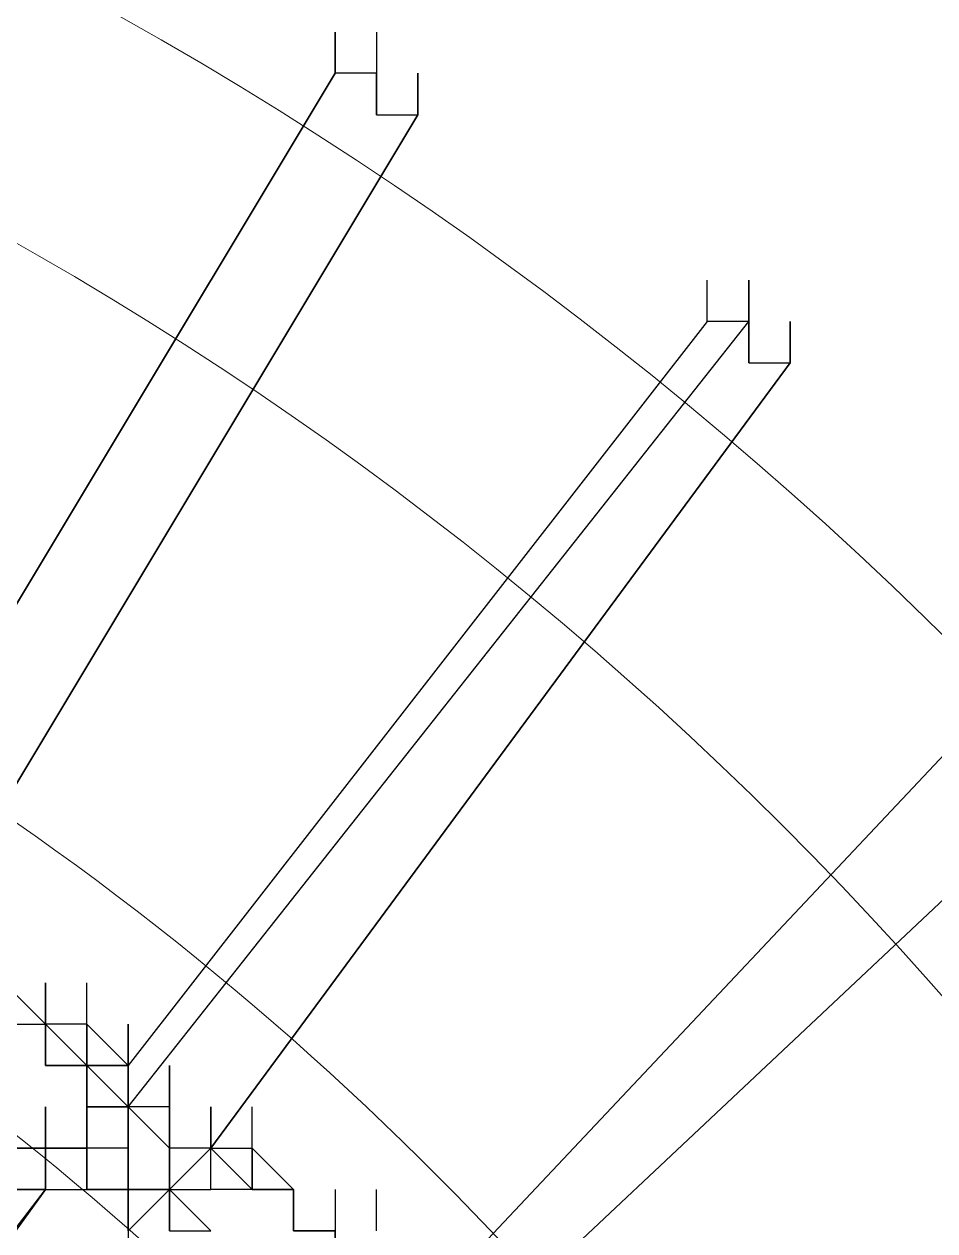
# Model space of a CAD drawing. Header units: inches. Extents: x 3324238 to 135265466, y -1036581 to 20094598.
# Drawn here: x 3353514.758 to 3353516.532, y -519250.382 to -519248.03 of the extents above; entities that cross this region are included whole.
import ezdxf

# ---------------------------------------------------------------- set-up
doc = ezdxf.new("R2010")
doc.units = ezdxf.units.IN
doc.header["$MEASUREMENT"] = 0
doc.layers.add('PDF_Geometry', color=7, linetype='Continuous')

msp = doc.modelspace()

# ---------------------------------------------------------------- linework, layer by layer
at = {"layer": 'PDF_Geometry', "color": 32, "lineweight": 13, "true_color": 0xdd6e00}
for points in [[(3353522.7765, -519332.0817), (3353522.7765, -519254.4915, 1.00015), (3353499.8943, -519254.4915)], [(3353517.2977, -519332.0817), (3353517.2977, -519254.4915, 1.002038), (3353505.3731, -519254.4915), (3353505.3731, -519332.0817)], [(3353516.8143, -519332.0817), (3353516.8143, -519254.4915, 1.000988), (3353505.8566, -519254.4915), (3353505.8566, -519332.0817)]]:
    msp.add_lwpolyline(points, format="xyb", dxfattribs=at)
at = {"layer": 'PDF_Geometry', "lineweight": 25}
for points in [[(3353515.364, -519248.1264), (3353515.364, -519248.0458)], [(3353515.4446, -519248.0458), (3353515.4446, -519248.1263), (3353515.364, -519248.1263), (3353515.364, -519248.0458)], [(3353515.364, -519248.1264), (3353515.364, -519248.0458)], [(3353514.3971, -519249.7378), (3353515.364, -519248.1263), (3353514.3971, -519249.7378)], [(3353515.5251, -519248.2069), (3353515.5251, -519248.1264)], [(3353514.4777, -519250.0601), (3353514.4777, -519249.9795), (3353514.4777, -519249.8989), (3353514.5583, -519249.8989), (3353514.5583, -519249.8184), (3353514.5583, -519249.7378), (3353514.5583, -519249.8184), (3353515.5251, -519248.2069)], [(3353515.4446, -519248.2069), (3353515.5251, -519248.2069), (3353514.5583, -519249.8184)], [(3353514.9611, -519250.3018), (3353515.0417, -519250.3018), (3353515.0417, -519250.2212), (3353515.0417, -519250.1406), (3353515.0417, -519250.0601), (3353515.0417, -519250.1406), (3353515.0417, -519250.2212), (3353515.0417, -519250.3018), (3353515.0417, -519250.2212), (3353515.0417, -519250.1406), (3353514.9611, -519250.1406), (3353514.9611, -519250.2212), (3353514.9611, -519250.3018), (3353514.9611, -519250.2212), (3353514.9611, -519250.3018), (3353514.9611, -519250.3824), (3353514.9611, -519250.3018), (3353514.9611, -519250.2212), (3353514.8806, -519250.2212), (3353514.8806, -519250.3018), (3353514.8806, -519250.2212), (3353514.8806, -519250.1406), (3353514.8806, -519250.0601), (3353514.8806, -519249.9795), (3353514.9611, -519250.0601), (3353514.9611, -519249.9795), (3353514.9611, -519250.0601), (3353514.8806, -519250.0601), (3353514.9611, -519250.1406), (3353516.1697, -519248.6098), (3353516.1697, -519248.5292)], [(3353516.1697, -519248.5292), (3353516.1697, -519248.6098), (3353516.0891, -519248.6098), (3353514.9611, -519250.0601), (3353514.9611, -519250.1406), (3353514.9611, -519250.0601), (3353514.9611, -519250.1406), (3353514.9611, -519250.0601), (3353514.9611, -519249.9795), (3353514.9611, -519250.0601), (3353514.9611, -519249.9795), (3353514.9611, -519250.0601), (3353514.9611, -519249.9795)], [(3353516.0891, -519248.6098), (3353516.0891, -519248.5292)], [(3353516.0891, -519248.6098), (3353516.0891, -519248.5292)], [(3353516.1697, -519248.6098), (3353516.1697, -519248.5292)], [(3353516.1697, -519248.6903), (3353516.2503, -519248.6903), (3353516.2503, -519248.6098), (3353516.2503, -519248.6903), (3353516.2503, -519248.6098), (3353516.2503, -519248.6903), (3353515.1223, -519250.2212), (3353515.1223, -519250.1406), (3353515.1223, -519250.2212), (3353515.1223, -519250.1406), (3353515.1223, -519250.2212), (3353515.1223, -519250.1406), (3353515.1223, -519250.2212), (3353515.0417, -519250.2212), (3353515.0417, -519250.1406), (3353515.0417, -519250.2212), (3353515.0417, -519250.1406), (3353515.0417, -519250.2212), (3353515.0417, -519250.3018), (3353515.0417, -519250.2212), (3353515.0417, -519250.3018), (3353515.0417, -519250.2212), (3353515.0417, -519250.3018), (3353515.0417, -519250.2212), (3353515.0417, -519250.3018), (3353515.0417, -519250.2212), (3353515.0417, -519250.3018), (3353515.1223, -519250.3018), (3353515.1223, -519250.2212), (3353515.2028, -519250.2212)], [(3353515.0417, -519250.2212), (3353515.0417, -519250.3018), (3353515.0417, -519250.2212), (3353515.0417, -519250.3018), (3353515.0417, -519250.2212), (3353515.0417, -519250.3018), (3353515.0417, -519250.2212), (3353515.0417, -519250.3018), (3353515.0417, -519250.2212), (3353515.0417, -519250.3018), (3353515.1223, -519250.3018), (3353515.1223, -519250.2212), (3353515.1223, -519250.1406), (3353515.1223, -519250.2212), (3353516.2503, -519248.6904)], [(3353515.5251, -519250.5435), (3353516.8143, -519249.1738), (3353515.5251, -519250.5435)], [(3353515.5251, -519250.4629), (3353515.5251, -519250.5435), (3353515.5251, -519250.6241), (3353515.5251, -519250.5435), (3353515.5251, -519250.6241), (3353515.5251, -519250.7046), (3353515.5251, -519250.7852), (3353515.5251, -519250.7046), (3353515.5251, -519250.6241), (3353515.6057, -519250.6241), (3353515.6057, -519250.5435), (3353515.6057, -519250.6241), (3353515.6057, -519250.5435), (3353515.6057, -519250.6241), (3353516.9754, -519249.3349)], [(3353516.9754, -519249.3349), (3353515.6057, -519250.6241)], [(3353514.7194, -519250.2212), (3353514.8, -519250.2212), (3353514.8, -519250.3018), (3353514.8, -519250.2212), (3353514.7194, -519250.2212), (3353514.8, -519250.2212), (3353514.8, -519250.3018), (3353514.8, -519250.2212), (3353514.8806, -519250.2212), (3353514.8806, -519250.1406), (3353514.8806, -519250.0601), (3353514.8806, -519250.1406), (3353514.8806, -519250.0601), (3353514.8806, -519249.9795), (3353514.8, -519249.9795), (3353514.8, -519249.8989), (3353514.8, -519249.9795), (3353514.8, -519249.8989), (3353514.8, -519249.9795), (3353514.8, -519249.8989), (3353514.8, -519249.9795), (3353514.8806, -519250.0601), (3353514.8806, -519250.1406), (3353514.8806, -519250.2212), (3353514.8806, -519250.1406), (3353514.8806, -519250.2212), (3353514.8806, -519250.1406), (3353514.8806, -519250.2212), (3353514.8806, -519250.1406), (3353514.8806, -519250.2212), (3353514.8806, -519250.3018), (3353514.8806, -519250.2212), (3353514.8806, -519250.1406), (3353514.8806, -519250.2212), (3353514.8806, -519250.1406), (3353514.8806, -519250.2212), (3353514.8806, -519250.3018), (3353514.8806, -519250.2212)], [(3353515.0417, -519250.3018), (3353515.0417, -519250.2212), (3353514.9611, -519250.1406), (3353514.9611, -519250.0601), (3353514.9611, -519250.1406), (3353514.9611, -519250.0601), (3353514.8806, -519249.9795), (3353514.8806, -519250.0601), (3353514.9611, -519250.0601), (3353514.8806, -519249.9795), (3353514.8, -519249.9795), (3353514.8, -519249.8989), (3353514.8, -519249.9795), (3353514.8, -519249.8989)], [(3353514.8, -519249.9795), (3353514.8806, -519250.0601), (3353514.8806, -519249.9795), (3353514.8806, -519250.0601), (3353514.8806, -519249.9795), (3353514.8806, -519249.8989)], [(3353514.8, -519249.9795), (3353514.8, -519249.8989)], [(3353514.8, -519249.9795), (3353514.8, -519249.8989)], [(3353514.8, -519250.0601), (3353514.8, -519249.9795), (3353514.8, -519250.0601)], [(3353514.8806, -519250.0601), (3353514.8806, -519249.9795)], [(3353514.8806, -519250.0601), (3353514.8806, -519249.9795)], [(3353514.8806, -519250.0601), (3353514.8806, -519249.9795)], [(3353514.9611, -519250.3018), (3353514.9611, -519250.2212), (3353514.9611, -519250.3018), (3353514.9611, -519250.2212), (3353514.9611, -519250.3018), (3353514.9611, -519250.2212), (3353514.9611, -519250.3018), (3353514.9611, -519250.3824), (3353514.9611, -519250.3018), (3353514.9611, -519250.2212), (3353514.9611, -519250.3018), (3353514.9611, -519250.2212), (3353514.9611, -519250.3018), (3353514.9611, -519250.3824), (3353514.9611, -519250.3018), (3353514.9611, -519250.3824), (3353514.9611, -519250.3018), (3353515.0417, -519250.3018), (3353514.9611, -519250.3018), (3353514.9611, -519250.2212), (3353514.9611, -519250.3018), (3353514.9611, -519250.2212), (3353514.9611, -519250.1406), (3353514.9611, -519250.2212), (3353514.9611, -519250.3018), (3353514.9611, -519250.2212), (3353514.9611, -519250.3018), (3353514.9611, -519250.2212), (3353514.9611, -519250.1406), (3353514.9611, -519250.0601), (3353514.9611, -519249.9795)], [(3353515.1223, -519250.1406), (3353515.1223, -519250.2212), (3353515.1223, -519250.1406), (3353515.1223, -519250.2212), (3353515.0417, -519250.2212), (3353515.0417, -519250.1406), (3353515.0417, -519250.2212), (3353515.0417, -519250.1406), (3353514.9611, -519250.1406), (3353514.9611, -519250.0601), (3353514.9611, -519250.1406), (3353514.9611, -519250.2212), (3353514.8806, -519250.2212), (3353514.8806, -519250.1406), (3353514.8806, -519250.2212), (3353514.8, -519250.2212), (3353514.8, -519250.3018), (3353514.8, -519250.2212), (3353514.8, -519250.3018), (3353514.8, -519250.2212), (3353514.8, -519250.3018), (3353514.8, -519250.2212), (3353514.8, -519250.1406), (3353514.8, -519250.2212), (3353514.8, -519250.1406), (3353514.8, -519250.2212), (3353514.7194, -519250.2212)], [(3353514.8806, -519250.0601), (3353514.8, -519250.0601), (3353514.8806, -519250.0601)], [(3353514.8806, -519250.1406), (3353514.8806, -519250.0601), (3353514.8806, -519250.1406)], [(3353514.8806, -519250.1406), (3353514.8806, -519250.2212), (3353514.8806, -519250.1406), (3353514.8806, -519250.0601)], [(3353514.9611, -519250.1406), (3353514.9611, -519250.0601)], [(3353514.9611, -519250.2212), (3353514.9611, -519250.1406), (3353514.9611, -519250.0601)], [(3353514.9611, -519250.1406), (3353514.9611, -519250.0601)], [(3353515.0417, -519250.1406), (3353515.0417, -519250.0601)], [(3353515.0417, -519250.2212), (3353515.0417, -519250.1406), (3353515.0417, -519250.0601)], [(3353514.8, -519250.2212), (3353514.8, -519250.1406)], [(3353514.8806, -519250.2212), (3353514.8806, -519250.1406)], [(3353514.8806, -519250.2212), (3353514.8806, -519250.1406)], [(3353514.8806, -519250.2212), (3353514.8806, -519250.1406)], [(3353514.8806, -519250.1406), (3353514.9611, -519250.1406)], [(3353514.8806, -519250.1406), (3353514.8806, -519250.2212)], [(3353514.8806, -519250.2212), (3353514.8806, -519250.1406)], [(3353514.8806, -519250.2212), (3353514.8806, -519250.1406)], [(3353514.8806, -519250.2212), (3353514.8806, -519250.1406)], [(3353514.8806, -519250.2212), (3353514.8806, -519250.1406)], [(3353514.8806, -519250.2212), (3353514.8806, -519250.1406)], [(3353514.8806, -519250.2212), (3353514.8806, -519250.1406)], [(3353514.8806, -519250.2212), (3353514.8806, -519250.1406)], [(3353514.8806, -519250.2212), (3353514.8806, -519250.1406)], [(3353514.8806, -519250.1406), (3353514.8806, -519250.2212), (3353514.8806, -519250.1406)], [(3353514.9611, -519250.1406), (3353514.8806, -519250.1406)], [(3353514.8806, -519250.2212), (3353514.8806, -519250.1406)], [(3353514.8806, -519250.2212), (3353514.8806, -519250.1406)], [(3353514.8806, -519250.3018), (3353514.8806, -519250.2212), (3353514.8806, -519250.1406)], [(3353514.8806, -519250.2212), (3353514.8806, -519250.1406)], [(3353514.8806, -519250.1406), (3353514.8806, -519250.2212)], [(3353514.8806, -519250.2212), (3353514.8806, -519250.1406)], [(3353514.8806, -519250.2212), (3353514.8806, -519250.1406)], [(3353514.8806, -519250.2212), (3353514.8806, -519250.1406)], [(3353514.8806, -519250.2212), (3353514.8806, -519250.1406)], [(3353514.8806, -519250.2212), (3353514.8806, -519250.1406)], [(3353514.8806, -519250.2212), (3353514.8806, -519250.1406)], [(3353514.9611, -519250.1406), (3353514.9611, -519250.2212), (3353514.9611, -519250.3018), (3353515.0417, -519250.3018), (3353515.1223, -519250.2212), (3353515.2028, -519250.2212), (3353515.2028, -519250.3018), (3353515.1223, -519250.3018), (3353515.1223, -519250.2212), (3353515.2028, -519250.2212), (3353515.2028, -519250.3018), (3353515.2834, -519250.3018), (3353515.2834, -519250.3824), (3353515.2834, -519250.3018), (3353515.2834, -519250.3824), (3353515.364, -519250.3824), (3353515.364, -519250.4629), (3353515.364, -519250.3824), (3353515.364, -519250.4629)], [(3353515.0417, -519250.3018), (3353515.0417, -519250.2212), (3353515.0417, -519250.1406)], [(3353515.0417, -519250.3824), (3353515.0417, -519250.3018), (3353515.0417, -519250.2212), (3353515.0417, -519250.1406), (3353515.0417, -519250.2212), (3353515.0417, -519250.1406), (3353515.0417, -519250.2212), (3353515.0417, -519250.1406), (3353515.0417, -519250.2212), (3353515.0417, -519250.3018), (3353515.0417, -519250.2212), (3353515.0417, -519250.3018), (3353515.0417, -519250.2212), (3353515.0417, -519250.3018), (3353515.0417, -519250.2212), (3353515.0417, -519250.3018), (3353515.0417, -519250.2212), (3353515.0417, -519250.1406)], [(3353515.0417, -519250.3018), (3353515.0417, -519250.2212), (3353515.0417, -519250.1406)], [(3353515.0417, -519250.2212), (3353515.0417, -519250.1406)], [(3353515.1223, -519250.2212), (3353515.2028, -519250.3018), (3353515.2028, -519250.2212), (3353515.2028, -519250.1406)], [(3353515.1223, -519250.3018), (3353515.1223, -519250.2212), (3353515.1223, -519250.1406)], [(3353515.1223, -519250.2212), (3353515.1223, -519250.1406)], [(3353514.8, -519250.3018), (3353513.7526, -519251.7521), (3353513.7526, -519251.6715), (3353514.8, -519250.3018), (3353514.8, -519250.2212), (3353514.8, -519250.3018), (3353514.8806, -519250.3018), (3353514.8806, -519250.2212), (3353514.8806, -519250.3018), (3353514.8806, -519250.2212)], [(3353514.8806, -519250.3018), (3353514.8806, -519250.2212)], [(3353514.9611, -519250.3018), (3353514.9611, -519250.2212)], [(3353514.9611, -519250.3018), (3353514.9611, -519250.2212)], [(3353514.9611, -519250.3018), (3353514.9611, -519250.2212)], [(3353515.0417, -519250.3018), (3353515.0417, -519250.2212)], [(3353515.0417, -519250.3018), (3353515.0417, -519250.2212)], [(3353515.364, -519250.3018), (3353515.364, -519250.3824), (3353515.2834, -519250.3824), (3353515.364, -519250.3824), (3353515.2834, -519250.3824), (3353515.2834, -519250.3018), (3353515.2028, -519250.3018), (3353515.2028, -519250.2212), (3353515.2028, -519250.3018), (3353515.1223, -519250.3018)], [(3353515.2028, -519250.3018), (3353515.2028, -519250.2212)], [(3353515.2028, -519250.3018), (3353515.2028, -519250.2212)], [(3353514.8, -519250.3018), (3353514.7194, -519250.3018), (3353514.8, -519250.3018)], [(3353514.9611, -519250.3018), (3353514.8806, -519250.3018), (3353514.9611, -519250.3018)], [(3353514.9611, -519250.3018), (3353514.8806, -519250.3018)], [(3353514.9611, -519250.3823), (3353514.9611, -519250.3018)], [(3353514.9611, -519250.3823), (3353515.0417, -519250.3018)], [(3353514.9611, -519250.3824), (3353514.9611, -519250.3018)], [(3353515.2834, -519250.3018), (3353515.2028, -519250.3018)], [(3353515.2834, -519250.3824), (3353515.2834, -519250.3018), (3353515.2834, -519250.3824)], [(3353515.2834, -519250.3823), (3353515.2834, -519250.3018)], [(3353515.2834, -519250.3824), (3353515.2834, -519250.3018)], [(3353515.4446, -519250.3824), (3353515.4446, -519250.3018)], [(3353514.9611, -519250.3823), (3353514.9611, -519250.4629)], [(3353515.364, -519250.4629), (3353515.364, -519250.3823)]]:
    msp.add_lwpolyline(points, dxfattribs=at)
for points in [[(3353515.364, -519248.0458), (3353515.364, -519248.1263)], [(3353515.364, -519248.0458), (3353515.364, -519248.1263)], [(3353515.364, -519248.0458), (3353515.364, -519248.1264)], [(3353515.4446, -519248.1263), (3353515.4446, -519248.2069)], [(3353515.5251, -519248.1263), (3353515.5251, -519248.2069)], [(3353516.1697, -519248.5292), (3353516.1697, -519248.6098)], [(3353516.1697, -519248.6098), (3353516.1697, -519248.6903)], [(3353516.2503, -519248.6098), (3353516.2503, -519248.6903)], [(3353514.6388, -519249.8989), (3353514.7194, -519249.8989), (3353514.7194, -519249.9795), (3353514.8, -519249.9795), (3353514.7194, -519249.8989), (3353514.7194, -519249.8184), (3353514.7194, -519249.8989), (3353514.6388, -519249.8989), (3353514.6388, -519249.8184)], [(3353514.8806, -519250.0601), (3353514.8, -519249.9795)], [(3353514.8806, -519249.9795), (3353514.8806, -519250.0601)], [(3353514.9611, -519249.9795), (3353514.9611, -519250.0601)], [(3353514.9611, -519250.0601), (3353514.9611, -519250.1406)], [(3353515.0417, -519250.0601), (3353515.0417, -519250.1406)], [(3353514.8806, -519250.1406), (3353514.8806, -519250.2212)], [(3353514.8806, -519250.1406), (3353514.9611, -519250.1406), (3353514.9611, -519250.2212), (3353514.8806, -519250.2212)], [(3353515.0417, -519250.1406), (3353515.0417, -519250.2212)], [(3353515.1223, -519250.1406), (3353515.1223, -519250.2212)], [(3353514.8, -519250.2212), (3353514.8, -519250.3018)], [(3353515.0417, -519250.2212), (3353515.0417, -519250.3018)], [(3353515.0417, -519250.2212), (3353515.0417, -519250.3018)], [(3353515.0417, -519250.2212), (3353515.0417, -519250.3018)], [(3353515.2028, -519250.2212), (3353515.2834, -519250.3018), (3353515.2028, -519250.3018)], [(3353515.0417, -519250.3018), (3353515.0417, -519250.3824), (3353515.1223, -519250.3824)]]:
    msp.add_lwpolyline(points, close=True, dxfattribs=at)
at = {"layer": 'PDF_Geometry', "color": 32, "lineweight": 13, "true_color": 0xdd6e00}
for centre, radius, start, end in [((3353511.3354, -519254.4835), 11.9246, 359.96181, 180.03819), ((3353511.3354, -519254.4915), 7.4126, 0, 180), ((3353511.3354, -519254.4915), 6.9291, 0, 180), ((3353511.3354, -519254.4915), 4.4314, 0, 180)]:
    msp.add_arc(centre, radius, start, end, dxfattribs=at)

doc.saveas('drawing.dxf')
